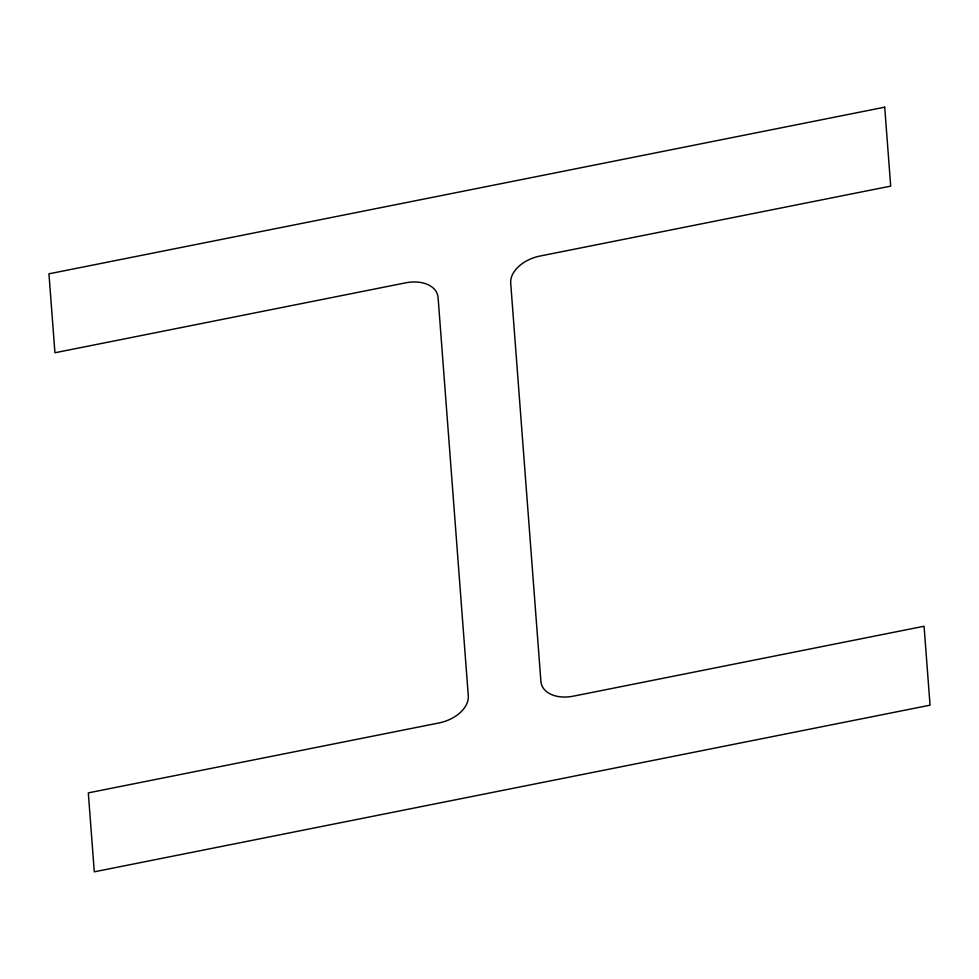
<?xml version="1.0" encoding="UTF-8"?>
<svg xmlns="http://www.w3.org/2000/svg" width="979" height="979" viewBox="0 0 979 979"><rect width="100%" height="100%" fill="white"/><g stroke="black" fill="none" stroke-linecap="round" stroke-linejoin="round"><path stroke-width="1.47" d="M884.71 107.176L48.95 273.826L54.934 352.758L405.612 282.845A31.683 20.743 -16.6 0 1 438.102 297.64L468.292 695.836A31.683 20.743 -16.6 0 1 438.984 722.955L88.306 792.88L94.29 871.824L930.05 705.174L924.066 626.242L573.388 696.155A31.683 20.743 -16.6 0 1 540.897 681.36L510.708 283.164A31.683 20.743 -16.6 0 1 540.016 256.045L890.694 186.12L884.71 107.176"/></g></svg>
